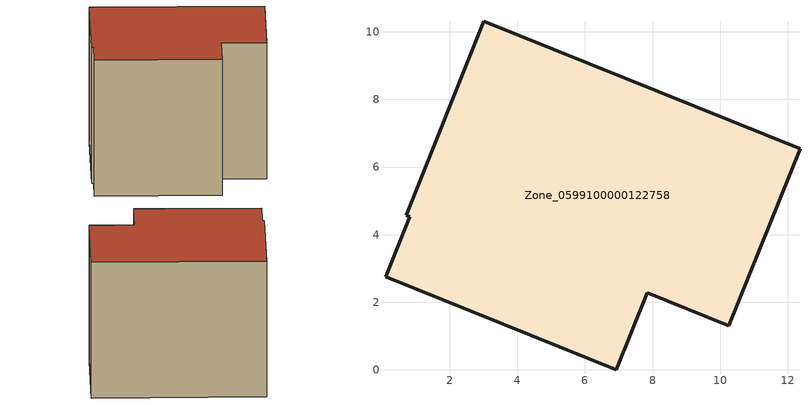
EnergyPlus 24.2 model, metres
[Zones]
Zone_0599100000122758
 floor ground (C_G): 0.81,4.53 0.71,4.57 3.01,10.32 12.36,6.54 10.26,1.31 7.84,2.29 6.93,0 0.1,2.76 z0
 wall outside (C_F): 12.36,6.54 3.01,10.32 0.71,4.57 0.81,4.53 0.1,2.76 6.93,0 7.84,2.29 10.26,1.31 12.36,6.54 z0:8.44
 roof outside (C_R): 0.81,4.53 0.1,2.76 6.93,0 7.84,2.29 10.26,1.31 12.36,6.54 3.01,10.32 0.71,4.57 z8.44
[BUILDING]
Pand.0599100000122758: North Axis=0; Terrain=City; Loads Convergence Tolerance Value=0.04; Temperature Convergence Tolerance Value=0.4; Solar Distribution=FullExterior; Maximum Number of Warmup Days=25; Minimum Number of Warmup Days=1
[Site:Location]
Rotterdam.The.Hague.AP_ZH_NLD Design_Conditions: Latitude=51.96; Longitude=4.45; Time Zone=1; Elevation=-4.5
[SITE:GROUNDTEMPERATURE:BUILDINGSURFACE]
18, 18, 18, 18, 18, 18, 18, 18, 18, 18, 18, 18
[MATERIAL] Thermal Absorptance=0.9; Solar Absorptance=0.7; Visible Absorptance=0.7
Name | Roughness | Thickness | Conductivity | Density | Specific Heat
G.TI.1975-1991 | MediumSmooth | 0.15 | 0.288461 | 540 | 1210
F.TI.1975-1991 | Rough | 0.3 | 0.230769 | 1920 | 840
R.TI.1975-1991 | MediumRough | 0.2 | 0.153846 | 1500 | 1000
[CONSTRUCTION]
C_G: G.TI.1975-1991
C_F: F.TI.1975-1991
C_R: R.TI.1975-1991
[ZONE]
Zone_0599100000122758: Type=1; Multiplier=1; Ceiling Height=Autocalculate; Volume=Autocalculate; Floor Area=autocalculate; Part of Total Floor Area=Yes
[ZONEINFILTRATION:DESIGNFLOWRATE]
Infil_Zone_0599100000122758: Zone or ZoneList or Space or SpaceList=Zone_0599100000122758; Schedule=AlwaysOn; Design Flow Rate Calculation Method=Flow/Area; Flow Rate per Floor Area=0.003; Constant Term Coefficient=1; Temperature Term Coefficient=0; Velocity Term Coefficient=0; Velocity Squared Term Coefficient=0
[HVACTEMPLATE:ZONE:IDEALLOADSAIRSYSTEM]
Zone_0599100000122758: Maximum Heating Supply Air Temperature=50; Minimum Cooling Supply Air Temperature=13; Maximum Heating Supply Air Humidity Ratio=0.0156; Minimum Cooling Supply Air Humidity Ratio=0.0077; Heating Limit=NoLimit; Cooling Limit=NoLimit; Dehumidification Control Type=ConstantSensibleHeatRatio; Cooling Sensible Heat Ratio=0.7; Dehumidification Setpoint=60; Humidification Control Type=None; Humidification Setpoint=30; Outdoor Air Method=None; Outdoor Air Flow Rate per Person=0.00944; Outdoor Air Flow Rate per Zone Floor Area=0; Outdoor Air Flow Rate per Zone=0; Demand Controlled Ventilation Type=None; Outdoor Air Economizer Type=NoEconomizer; Heat Recovery Type=None; Sensible Heat Recovery Effectiveness=0.7; Latent Heat Recovery Effectiveness=0.65
[ZONECONTROL:THERMOSTAT]
ThermostatControl_Zone_0599100000122758: Zone or ZoneList=Zone_0599100000122758; Control Type Schedule=DualSetpointControlType; Control 1=Thermostat_Zone_0599100000122758; Temperature Difference Between Cutout And Setpoint=0
[THERMOSTATSETPOINT:DUALSETPOINT]
Thermostat_Zone_0599100000122758: Heating Setpoint Temperature Schedule=HeatingSetpoint_Zone_0599100000122758; Cooling Setpoint Temperature Schedule=CoolingSetpoint_Zone_0599100000122758
[SCHEDULE:COMPACT]
HeatingSetpoint_Zone_0599100000122758: Through: 12/31, For: AllDays, Until: 24:00, 21
CoolingSetpoint_Zone_0599100000122758: Through: 12/31, For: AllDays, Until: 24:00, 24
DualSetpointControlType: Through: 12/31, For: AllDays, Until: 24:00, 4
AlwaysOn: Through: 12/31, For: AllDays, Until: 24:00, 1
